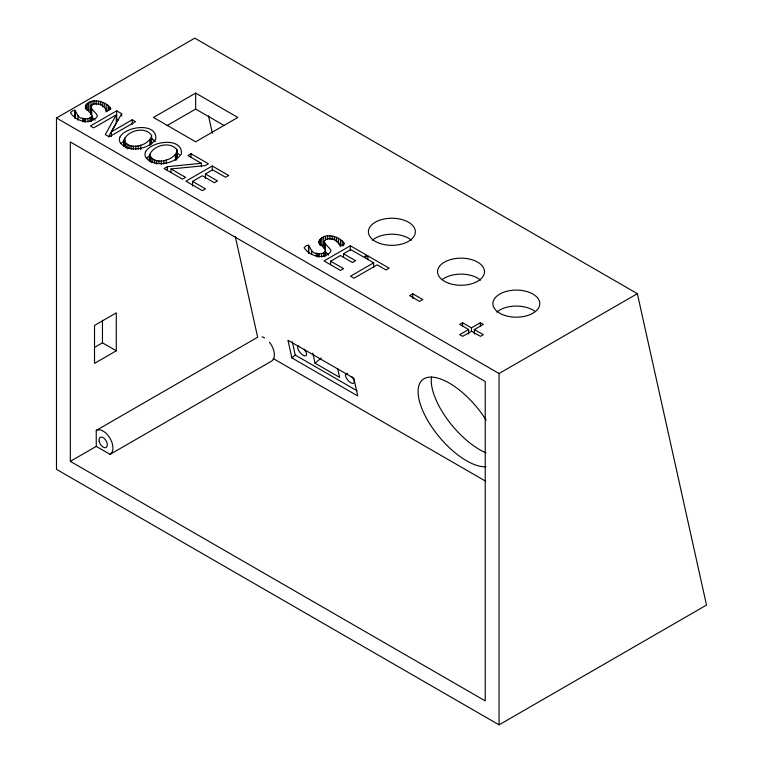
<?xml version="1.0" encoding="UTF-8"?>
<svg xmlns="http://www.w3.org/2000/svg" width="763" height="763" viewBox="0 0 763 763"><rect width="100%" height="100%" fill="white"/><g stroke="black" fill="none" stroke-linecap="round" stroke-linejoin="round"><path stroke-width="1.14" d="M124.064 139.419C127.316 151.379 149.386 146.095 151.646 135.623C144.798 124.159 119.953 132.19 124.035 146.496M149.653 154.193C152.915 166.162 174.985 160.879 177.235 150.397C170.397 138.933 145.552 146.973 149.634 161.27M85.332 108.623C86.343 96.319 106.41 100.325 110.873 108.871L106.686 111.284L105.208 108.117L101.956 105.246L99.467 104.14L94.431 103.749L92.38 104.493L90.597 106.543L90.597 113.391M318.982 243.578C319.993 231.275 340.06 235.271 344.523 243.826L340.336 246.239L338.858 243.073L335.596 240.202L333.116 239.096L328.08 238.695L326.03 239.448L324.246 241.499L324.246 248.347M90.597 106.543L91.713 108.861L97.035 114.727L97.187 116.51C90.768 125.466 75.556 121.288 70.492 112.705C77.216 105.113 75.413 118.647 82.7 118.284C85.79 119.266 90.234 119.076 91.903 115.909L90.892 113.63L85.809 108.27L85.332 106.343M324.246 241.499L325.353 243.817L330.675 249.682L330.827 251.466C324.418 260.421 309.196 256.244 304.141 247.66C310.865 240.068 309.053 253.602 316.349 253.24C319.43 254.222 323.874 254.031 325.553 250.865L324.542 248.585L319.459 243.225L318.982 241.299M121.651 115.966L121.651 113.687L116.682 110.816L90.387 126L93.649 127.888L116.329 114.793L105.275 134.603L109.195 136.863L135.499 121.679L132.228 119.791L111.408 131.818L111.408 136.377M108.594 136.644L116.329 122.786L116.329 114.793M111.408 131.818L121.651 113.687M121.193 143.291L125.218 140.106M146.782 158.065L148.899 156.138M291.886 357.914L287.956 340.222L353.841 378.267L357.771 395.959L291.886 357.914L295.252 355.081L292.305 341.814M337.666 368.481L339.64 377.389L315.043 363.188L321.28 357.952M56.491 117.998L194.794 38.15L637.363 293.66L706.509 605.078L499.059 724.85L56.491 469.34L56.491 117.998L499.059 373.517L637.363 293.66M195.652 93.096L153.468 117.454L195.652 141.804L237.827 117.454L195.652 93.096L195.652 109.071L224.456 125.704M166.839 125.704L195.652 109.071M201.384 166.725L201.384 163.311L167.364 166.696L164.112 168.566L182.481 179.171L185.59 177.378L170.998 168.957L170.998 172.381M170.998 168.957L205.266 165.609L208.423 163.787L191.046 153.754L187.936 155.547L201.384 163.311M205.428 178.523L205.428 173.964L212.629 169.806L225.581 177.274L228.69 175.48L212.248 165.991L185.943 181.174L202.386 190.664L205.495 188.871L192.553 181.394L192.553 185.962M192.553 181.394L202.319 175.757L214.384 182.719L217.493 180.926L205.428 173.964M94.545 347.375L102.461 342.806L116.291 350.789L116.291 312.859L94.517 325.439L94.517 363.369L116.291 350.789M343.512 257.169L343.512 253.745L350.722 249.587L363.665 257.064L366.774 255.262L350.331 245.772L324.027 260.956L340.479 270.455L343.579 268.652L330.637 261.184L330.637 264.599M330.637 261.184L340.403 255.538L352.468 262.51L355.577 260.708L343.512 253.745M373.66 262.834L350.475 276.225L353.965 278.237L377.16 264.856L385.992 269.949L389.101 268.156L367.938 255.939L364.828 257.732L373.66 262.834L373.66 267.393M70.32 461.348L485.23 700.892L485.23 381.5L70.32 141.956L70.32 461.348L96.252 446.384L96.252 430.408L257.665 337.217L235.271 236.368M96.252 446.384L110.082 454.366L271.494 361.176A13.829 7.983 60 0 0 269.463 342.244M412.802 293.793L409.607 295.643L419.564 301.395L422.769 299.544L412.802 293.793L412.802 298.362M474.386 334.127L474.386 329.559L483.303 324.418L480.375 322.72L471.458 327.871L462.531 322.72L459.707 324.351L468.625 329.502L468.625 334.06M468.625 329.502L459.707 334.652L462.636 336.349L471.563 331.199L480.48 336.349L483.303 334.709L474.386 329.559M118.675 119.953L116.682 118.809L116.682 110.816M295.252 355.081L357.027 390.742M273.192 358.524L485.802 481.281M177.092 153.048L179.41 154.66M151.503 138.275L155.404 141.603M325.353 251.8L328.71 255.061M91.713 116.844L95.06 120.106M177.235 158.389L176.72 149.119M312.82 353.174L315.043 363.188M208.499 115.795L212.362 133.191M499.059 373.517L499.059 724.85M480.375 322.72L480.375 326.144M471.458 327.871L471.458 331.295M462.531 322.72L462.531 326.144M367.938 255.939L367.938 259.363M350.331 245.772L350.331 250.331M343.493 242.396L343.493 245.82M342.129 240.994L342.129 245.562M340.432 239.63L340.432 246.478M338.391 238.323L338.391 244.036M336.407 237.341L336.407 241.9M334.328 236.606L334.328 240.03M332.143 236.129L332.143 239.553M329.864 235.91L329.864 239.324M327.632 235.939L327.632 239.363M325.582 236.225L325.582 239.649M325.553 250.865L325.553 255.424M325.353 243.817L325.353 250.655M325 251.857L325 256.416M324.466 242.615L324.466 249.463M323.77 252.791L323.77 256.206M323.703 236.768L323.703 244.751L322.015 245.552L322.015 237.56M321.604 253.602L321.604 257.026M320.679 238.466L320.679 245.304M319.754 239.391L319.754 245.095M319.201 240.335L319.201 242.615M319.096 253.774L319.096 257.198M317.732 253.602L317.732 257.017M316.349 253.24L316.349 256.654M311.657 250.617L311.657 254.041M308.767 245.276L308.767 253.259M308.519 245.133L308.519 253.116M212.248 165.991L212.248 170.55M191.046 153.754L191.046 157.178M177.235 150.397L177.197 158.599M176.615 153.144L176.615 159.982M175.452 154.593L175.452 160.297M167.364 166.696L167.364 170.111M166.277 159.925L166.277 163.339M163.778 160.583L163.778 164.007M161.298 160.917L161.298 164.341M158.923 160.936L158.923 163.215M156.701 160.65L156.701 164.064M154.641 160.049L154.641 163.473M152.734 159.143L152.734 162.567M151.646 135.623L151.608 143.816M151.169 158.046L151.169 162.605M151.017 138.37L151.017 144.073M150.139 156.854L150.139 161.413M149.853 139.82L149.853 145.523M140.688 145.142L140.688 149.71M138.179 145.809L138.179 149.233M135.709 146.143L135.709 149.567M133.334 146.162L133.334 149.577M132.228 119.791L132.228 124.359M131.112 145.867L131.112 149.29M129.052 145.275L129.052 148.69M127.144 144.369L127.144 148.928M125.58 143.272L125.58 147.831M124.636 137.989L124.636 145.971M124.541 142.08L124.541 146.639M109.843 107.449L109.843 109.729M108.48 106.038L108.48 110.606M106.782 104.674L106.782 111.522M106.067 109.691L106.067 111.97M104.741 103.377L104.741 107.936M102.757 102.385L102.757 106.944M102.461 320.288L102.461 342.806M100.678 101.651L100.678 105.075M98.503 101.174L98.503 104.598M96.224 100.954L96.224 104.378M93.983 100.983L93.983 104.407M91.932 101.269L91.932 105.838M91.903 115.909L91.903 120.468M91.713 108.861L91.76 120.535M91.35 116.901L91.35 121.46M91.093 105.494L91.093 113.477M90.826 107.669L90.826 114.507M90.12 117.836L90.12 121.26M90.063 101.813L90.063 109.796L88.374 110.597L88.374 102.614M87.964 118.656L87.964 122.07M87.039 103.51L87.039 110.358M86.114 104.436L86.114 108.995M85.551 105.38L85.551 108.804M85.446 118.818L85.446 122.242M84.092 118.647L84.092 122.07M82.7 118.284L82.7 121.708M78.007 115.661L78.007 120.23M75.127 110.32L75.127 118.303M74.879 110.177L74.879 118.16M262.043 336.826A13.829 7.983 60 0 1 264.58 337.904M96.252 430.408A13.829 7.983 60 0 1 110.082 438.391A13.829 7.983 60 0 1 110.082 454.366M372.354 240.231A23.472 13.553 0 0 1 411.391 240.231M442.406 279.43A23.472 13.553 0 0 1 480.547 280.155M496.827 312.086A23.472 13.553 0 0 1 534.968 311.371M486.06 452.879A55.012 23.93 50 0 1 431.486 377.027M486.079 466.727A55.012 23.93 50 0 1 429.712 423.799A55.012 23.93 50 0 1 429.798 377.113A55.012 23.93 50 0 1 486.165 420.146M351.81 376.645A6.114 2.661 50 0 1 353.412 383.331A6.114 2.661 50 0 1 346.65 378.543A6.114 2.661 50 0 1 347.394 373.517M304.113 349.13A6.114 2.661 50 0 1 305.934 355.711A6.114 2.661 50 0 1 299.525 351.886A6.114 2.661 50 0 1 298.819 345.973M119.82 137.235C117.092 144.569 127.154 148.28 132.829 148.842C141.298 149.357 150.769 146.238 155.805 139.133C157.226 122.013 125.618 126.048 119.82 137.235M145.418 152.009C142.681 159.343 152.753 163.053 158.427 163.616C166.887 164.131 176.367 161.012 181.403 153.907C182.824 136.787 151.217 140.821 145.418 152.009M504.61 315.377A23.472 13.553 0 0 0 539.813 303.645A23.472 13.553 0 0 0 504.61 291.914A23.472 13.553 0 0 0 504.61 315.377M449.293 283.445A23.472 13.553 0 0 0 484.495 271.704A23.472 13.553 0 0 0 449.293 259.973A23.472 13.553 0 0 0 449.293 283.445M380.136 243.521A23.472 13.553 0 0 0 415.339 231.78A23.472 13.553 0 0 0 380.136 220.049A23.472 13.553 0 0 0 380.136 243.521M99.152 441.272A5.866 3.386 60 0 0 106.076 447.48A5.866 3.386 60 0 0 104.273 438.41A5.866 3.386 60 0 0 99.152 441.272"/></g></svg>
